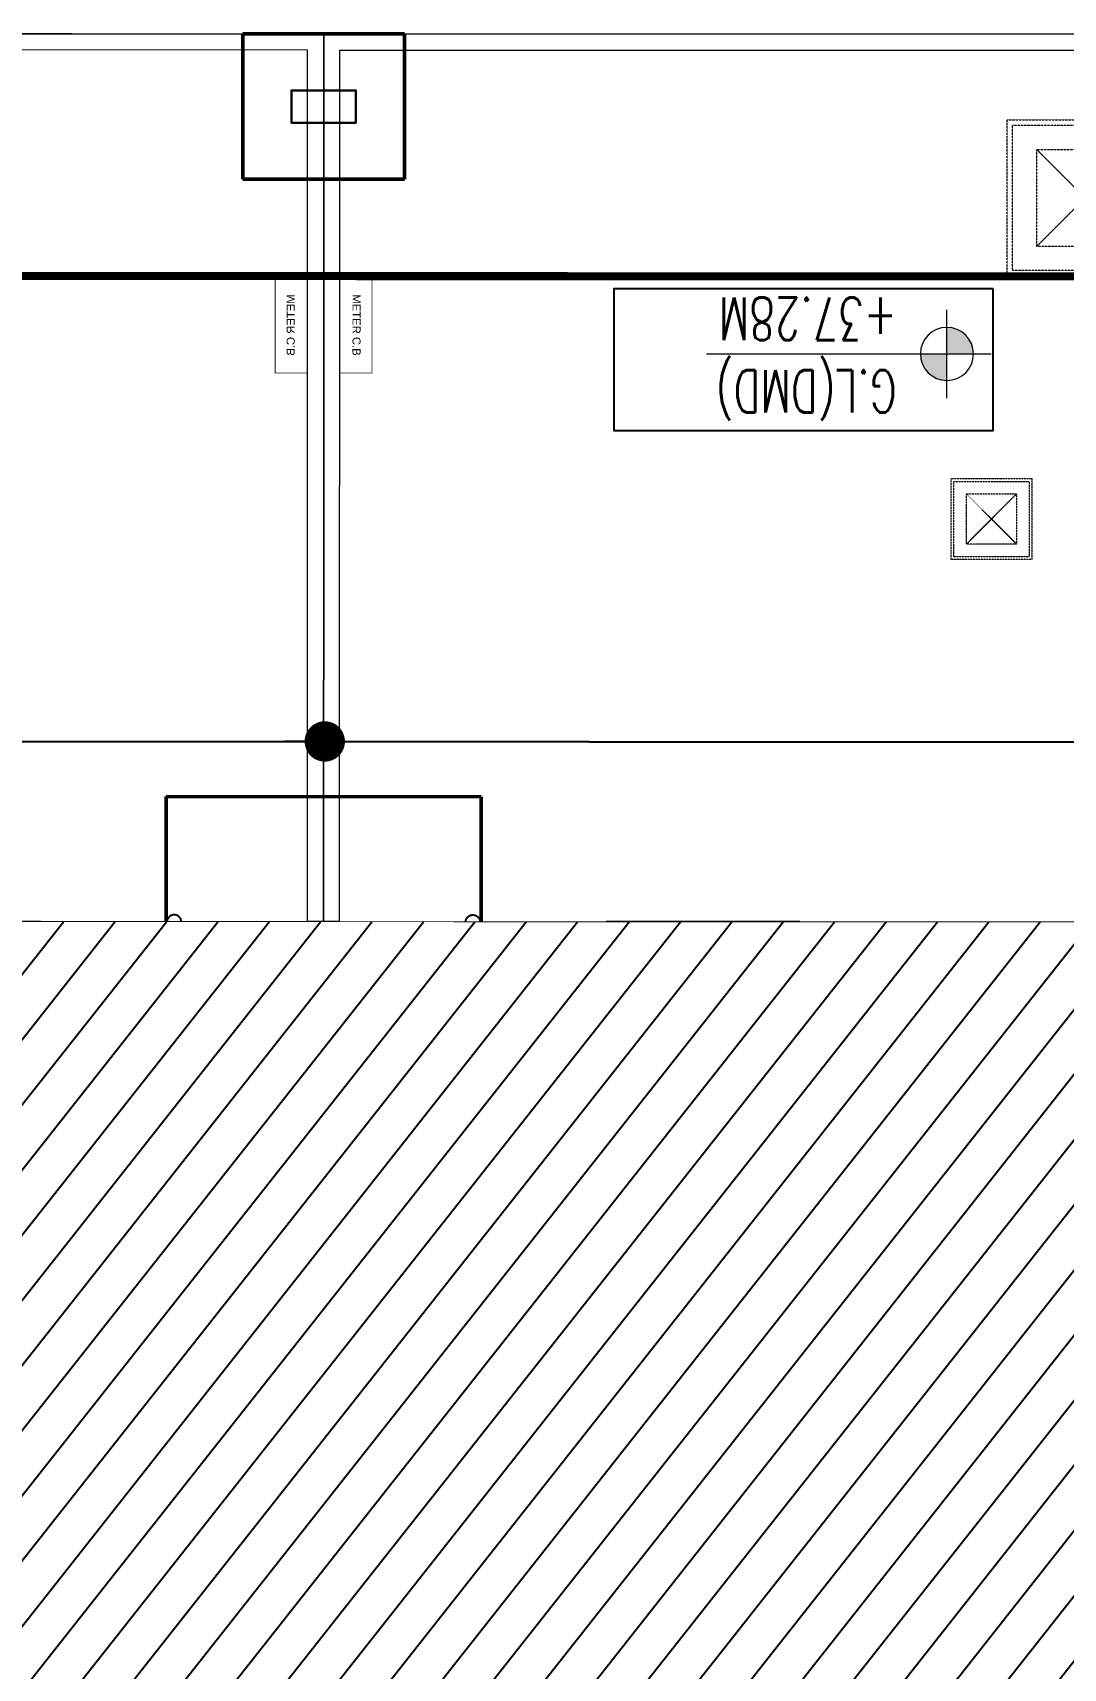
# Model space of a CAD drawing. Header units: centimetres. Extents: x -6122352 to 4157695, y -1694241 to 1947892.
# Drawn here: x 215008 to 221391, y -160911 to -150779 of the extents above; entities that cross this region are included whole.
import ezdxf
from ezdxf.enums import TextEntityAlignment as Align
from ezdxf.xclip import XClip

# ---------------------------------------------------------------- set-up
doc = ezdxf.new("R2010")
doc.units = ezdxf.units.CM
doc.header["$MEASUREMENT"] = 0
doc.header["$XCLIPFRAME"] = 2
for name, pattern in [('23585-XR-AR-END-SETTING OUT PLAN$0$HIDDEN', [0.375, 0.25, -0.125]), ('DASHED2', [0.375, 0.25, -0.125]), ('XR-AR-END-SETTING OUT PLAN$0$23261-XR-AR-SI-GF$0$HIDDEN', [0.375, 0.25, -0.125]), ('XR-AR-MID-SETTING OUT FOR MASTER$0$23585-XR-AR-MID-GROUND FLOOR$0$945-4P-1-101-GROUND FLOOR PLAN$0$XR-MIDDLE-GROUND FLOOR PLAN$0$HIDDEN2', [0.1875, 0.125, -0.0625])]:
    doc.linetypes.add(name, pattern=pattern)
doc.layers.add('08-Compound Wall-4', color=7, linetype='Continuous', lineweight=25, true_color=0xff4405)
for name, color, linetype in [('23585-XR-AR-BOUNDARY WALLS AND SETBACKS$0$setback', 7, 'XR-AR-END-SETTING OUT PLAN$0$23261-XR-AR-SI-GF$0$HIDDEN'), ('@MI-MEP', 7, 'Continuous'), ('@MI-REF LAYER', 7, 'Continuous'), ('B_TH_6', 7, 'Continuous'), ('XR-AR-MID-SETTING OUT FOR MASTER$0$23585-XR-AR-MID-GROUND FLOOR$0$A-Flor-Strs', 1, 'Continuous'), ('XR-AR-MID-SETTING OUT FOR MASTER$0$23585-XR-AR-MID-GROUND FLOOR$0$GS-HATCH-FLOOR TILE', 251, 'Continuous'), ('XREF1$0$S-LEVELS', 2, 'Continuous'), ('XREF1$0$TYPICAL NEW PROFILE', 3, 'Continuous')]:
    doc.layers.add(name, color=color, linetype=linetype)
for name, color, linetype, lineweight in [('23585-XR-AR-DAMAC PLOT LIMITS$0$1-Mid units', 41, 'Continuous', 5), ('23585-XR-AR-END-SETTING OUT PLAN$0$A-FLOR-UNDR', 8, '23585-XR-AR-END-SETTING OUT PLAN$0$HIDDEN', 5), ('23585-XR-AR-MID-ANNO-GF$0$945-4P-1-101-GROUND FLOOR PLAN$0$XR-MIDDLE-GROUND FLOOR PLAN$0$XR-MIDDLE-GROUND FLOOR PLAN$0$-DR-RW', 6, 'Continuous', 5), ('23585-XR-AR-MID-ANNO-GF$0$945-4P-1-101-GROUND FLOOR PLAN$0$XR-MIDDLE-GROUND FLOOR PLAN$0$XR-MIDDLE-GROUND FLOOR PLAN$0$S-ANNO-TXT', 3, 'Continuous', 25), ('@ Foundations', 4, 'DASHED2', 50), ('A-ANNO-TEXT', 3, 'Continuous', 25), ('XR-AR-MID-SETTING OUT FOR MASTER$0$23585-XR-AR-MID-GROUND FLOOR$0$$A-GLAZ-WNDO', 232, 'Continuous', 9), ('XR-AR-MID-SETTING OUT FOR MASTER$0$23585-XR-AR-MID-GROUND FLOOR$0$A-DOOR', 31, 'Continuous', 5), ('XR-AR-MID-SETTING OUT FOR MASTER$0$23585-XR-AR-MID-GROUND FLOOR$0$A-DOOR-FULL', 1, 'Continuous', 9), ('XR-AR-MID-SETTING OUT FOR MASTER$0$23585-XR-AR-MID-GROUND FLOOR$0$A-FLOR-PATT', 8, 'Continuous', 5), ('XR-AR-MID-SETTING OUT FOR MASTER$0$23585-XR-AR-MID-GROUND FLOOR$0$A-GLAZ-SILL', 8, 'Continuous', 5), ('XR-AR-MID-SETTING OUT FOR MASTER$0$23585-XR-AR-MID-GROUND FLOOR$0$A-GLAZ-WNDO', 232, 'Continuous', 9), ('XR-AR-MID-SETTING OUT FOR MASTER$0$23585-XR-AR-MID-GROUND FLOOR$0$A-WALL', 7, 'Continuous', 30), ('XR-AR-MID-SETTING OUT FOR MASTER$0$23585-XR-AR-MID-GROUND FLOOR$0$A-WALL-FNSH', 9, 'Continuous', 5), ('XR-AR-MID-SETTING OUT FOR MASTER$0$23585-XR-AR-MID-GROUND FLOOR$0$S-COLS', 51, 'Continuous', 40), ('XREF1$0$36-TAGLVL', 23, 'Continuous', 9)]:
    doc.layers.add(name, color=color, linetype=linetype, lineweight=lineweight)
doc.styles.add('23585-XR-AR-MID-ANNO-GF$0$SDC-TEXT', font='arial.ttf')
doc.styles.add('XREF1$0$DLT_TEXT', font='romans.shx', dxfattribs={"width": 0.7})

# ---------------------------------------------------------------- blocks, each defined once
blk = doc.blocks.new('23585-XR-AR-BOUNDARY WALLS AND SETBACKS')
at = {"layer": '23585-XR-AR-BOUNDARY WALLS AND SETBACKS$0$setback', "ltscale": 40, "const_width": 0.05}
blk.add_lwpolyline([(496642.234, 2768944.911), (496656.611, 2768931.738), (496660.766, 2768936.272), (496664.82, 2768940.696), (496668.873, 2768945.12), (496672.926, 2768949.543), (496676.98, 2768953.967), (496681.033, 2768958.391), (496685.087, 2768962.815), (496689.24, 2768967.348), (496674.862, 2768980.521), (496670.709, 2768975.988), (496666.656, 2768971.565), (496662.602, 2768967.141), (496658.549, 2768962.717), (496654.496, 2768958.293), (496650.442, 2768953.87), (496646.389, 2768949.446), (496642.234, 2768944.911)], dxfattribs=at)
blk = doc.blocks.new('A$C9d9485f6')
at = {"layer": 'A-ANNO-TEXT', "rotation": 312.4881850805905}
blk.add_blockref('23585-XR-AR-BOUNDARY WALLS AND SETBACKS', (-2377088.535, -1504219.252), dxfattribs=at)
blk = doc.blocks.new('23585-XR-AR-DAMAC PLOT LIMITS')
at = {"layer": '23585-XR-AR-DAMAC PLOT LIMITS$0$1-Mid units', "color": 251, "true_color": 0x636466}
for points in [[(496667.031, 2768938.669), (496649.336, 2768954.883), (496653.39, 2768959.307), (496671.085, 2768943.093)], [(496662.978, 2768934.246), (496645.283, 2768950.459), (496649.336, 2768954.883), (496667.031, 2768938.669)]]:
    blk.add_lwpolyline(points, close=True, dxfattribs=at)
blk = doc.blocks.new('A$Cf093b529')
at = {"layer": 'A-ANNO-TEXT'}
blk.add_blockref('23585-XR-AR-DAMAC PLOT LIMITS', (-495391.99, -2768603.442), dxfattribs=at)
blk = doc.blocks.new('A$C62ac5cd4')
at = {"color": 1, "true_color": 0xeb0000, "const_width": 0.008}
blk.add_lwpolyline([(54.298, -24), (45.148, -24), (39.148, -24), (33.148, -24), (27.148, -24), (21.148, -24), (15.148, -24), (9.148, -24), (0.001, -24), (0, 0), (9.148, 0), (15.148, 0), (21.148, 0), (27.148, 0), (33.148, 0), (39.148, 0), (45.148, 0), (54.298, 0)], close=True, dxfattribs=at)
blk = doc.blocks.new('XR-AR-MID-SETTING OUT FOR MASTER$0$23585-XR-AR-MID-GROUND FLOOR$0$945-4P-1-101-GROUND FLOOR PLAN$0$XR-MIDDLE-CAR PARK HATCH')
at = {"layer": 'XR-AR-MID-SETTING OUT FOR MASTER$0$23585-XR-AR-MID-GROUND FLOOR$0$A-FLOR-PATT'}
blk.add_lwpolyline([(9250, 100), (9250, 5500), (15050, 5503), (15050, 100)], close=True, dxfattribs=at)
blk = doc.blocks.new('*U130')
for points in [[(91, 0), (41, 0), (41, 1021), (91, 1021)], [(0, 0), (38, 0), (38, -50), (50, -50), (50, -122), (0, -122)], [(1100, 0), (1062, 0), (1062, -50), (1050, -50), (1050, -122), (1100, -122)]]:
    blk.add_lwpolyline(points, close=True)
at = {"color": 8, "linetype": 'XR-AR-MID-SETTING OUT FOR MASTER$0$23585-XR-AR-MID-GROUND FLOOR$0$945-4P-1-101-GROUND FLOOR PLAN$0$XR-MIDDLE-GROUND FLOOR PLAN$0$HIDDEN2'}
blk.add_arc((41, 0), 1021, 0, 90, dxfattribs=at)
at = {"layer": 'XR-AR-MID-SETTING OUT FOR MASTER$0$23585-XR-AR-MID-GROUND FLOOR$0$A-GLAZ-SILL', "linetype": 'XR-AR-MID-SETTING OUT FOR MASTER$0$23585-XR-AR-MID-GROUND FLOOR$0$945-4P-1-101-GROUND FLOOR PLAN$0$XR-MIDDLE-GROUND FLOOR PLAN$0$HIDDEN2', "ltscale": 3}
blk.add_lwpolyline([(0, 0), (1100, 0), (1100, -122), (0, -122)], close=True, dxfattribs=at)
blk = doc.blocks.new('*U27')
for points in [[(91, 0), (41, 0), (41, 1021), (91, 1021)], [(0, 0), (38, 0), (38, -50), (50, -50), (50, -250), (0, -250)], [(1100, 0), (1062, 0), (1062, -50), (1050, -50), (1050, -250), (1100, -250)]]:
    blk.add_lwpolyline(points, close=True)
at = {"color": 8, "linetype": 'XR-AR-MID-SETTING OUT FOR MASTER$0$23585-XR-AR-MID-GROUND FLOOR$0$945-4P-1-101-GROUND FLOOR PLAN$0$XR-MIDDLE-GROUND FLOOR PLAN$0$HIDDEN2'}
blk.add_arc((41, 0), 1021, 0, 90, dxfattribs=at)
at = {"layer": 'XR-AR-MID-SETTING OUT FOR MASTER$0$23585-XR-AR-MID-GROUND FLOOR$0$A-GLAZ-SILL', "linetype": 'XR-AR-MID-SETTING OUT FOR MASTER$0$23585-XR-AR-MID-GROUND FLOOR$0$945-4P-1-101-GROUND FLOOR PLAN$0$XR-MIDDLE-GROUND FLOOR PLAN$0$HIDDEN2', "ltscale": 3}
blk.add_lwpolyline([(0, 0), (1100, 0), (1100, -250), (0, -250)], close=True, dxfattribs=at)
blk = doc.blocks.new('XR-AR-MID-SETTING OUT FOR MASTER$0$23585-XR-AR-MID-GROUND FLOOR$0$945-4P-1-101-GROUND FLOOR PLAN$0$XR-MIDDLE-GROUND FLOOR PLAN$0$A$C70344426')
at = {"layer": 'XR-AR-MID-SETTING OUT FOR MASTER$0$23585-XR-AR-MID-GROUND FLOOR$0$A-GLAZ-SILL'}
blk.add_line((0.25, 2.65), (0.25, 0), dxfattribs=at)
at = {"layer": 'XR-AR-MID-SETTING OUT FOR MASTER$0$23585-XR-AR-MID-GROUND FLOOR$0$A-GLAZ-WNDO'}
for p, q in [((0, 2.65), (0, 2.6)), ((0, 2.65), (0.25, 2.65)), ((0.15, 2.6), (0.15, 2.65)), ((0, 2.6), (0.15, 2.6)), ((0.15, 2.6), (0.15, 0)), ((0, 1.8), (0, 1.75)), ((0.15, 1.8), (0, 1.8)), ((0, 1.75), (0.15, 1.75)), ((0.15, 1.75), (0.15, 1.8)), ((0, 0.9), (0, 0.85)), ((0.15, 0.9), (0, 0.9)), ((0, 0.85), (0.15, 0.85)), ((0, 0.85), (0, 0.05)), ((0.15, 0.85), (0.15, 0.9)), ((0.15, 0.05), (0, 0.05)), ((0, 0), (0, 0.05)), ((0.15, 0), (0.15, 0.05)), ((0.25, 0), (0, 0))]:
    blk.add_line(p, q, dxfattribs=at)
blk.add_lwpolyline([(0.05, 1.8), (0.05, 2.6), (0, 2.6), (0, 0.9), (0.05, 0.9), (0.05, 1.75)], dxfattribs=at)
blk.add_lwpolyline([(0, 0.85), (0, 0.05), (0.05, 0.05), (0.05, 0.85)], close=True, dxfattribs=at)
blk = doc.blocks.new('*U28')
for points in [[(0, 70), (38, 70), (38, 120), (50, 120), (50, 180), (0, 180)], [(1100, 70), (1062, 70), (1062, 120), (1050, 120), (1050, 180), (1100, 180)], [(91, 70), (41, 70), (41, -951), (91, -951)]]:
    blk.add_lwpolyline(points, close=True)
at = {"color": 8, "linetype": 'XR-AR-MID-SETTING OUT FOR MASTER$0$23585-XR-AR-MID-GROUND FLOOR$0$945-4P-1-101-GROUND FLOOR PLAN$0$XR-MIDDLE-GROUND FLOOR PLAN$0$HIDDEN2'}
blk.add_arc((41, 70), 1021, 270, 0, dxfattribs=at)
at = {"layer": 'XR-AR-MID-SETTING OUT FOR MASTER$0$23585-XR-AR-MID-GROUND FLOOR$0$A-GLAZ-SILL', "linetype": 'XR-AR-MID-SETTING OUT FOR MASTER$0$23585-XR-AR-MID-GROUND FLOOR$0$945-4P-1-101-GROUND FLOOR PLAN$0$XR-MIDDLE-GROUND FLOOR PLAN$0$HIDDEN2', "ltscale": 3}
blk.add_lwpolyline([(0, 70), (1100, 70), (1100, 180), (0, 180)], close=True, dxfattribs=at)
blk = doc.blocks.new('XR-AR-MID-SETTING OUT FOR MASTER$0$23585-XR-AR-MID-GROUND FLOOR$0$945-4P-1-101-GROUND FLOOR PLAN$0$XR-MIDDLE-GROUND FLOOR PLAN$0$A$C2DB306E2')
at = {"layer": 'XR-AR-MID-SETTING OUT FOR MASTER$0$23585-XR-AR-MID-GROUND FLOOR$0$A-DOOR-FULL'}
for p, q in [((0.15, 1.25), (0.05, 1.25)), ((0.05, 1.25), (0.05, 1.2)), ((0.15, 1.2), (0.15, 1.25)), ((0.05, 1.2), (0.15, 1.2)), ((0, 0.8), (0, 0)), ((0, 0.8), (0.04, 0.8)), ((0.04, 0.8), (0.04, 0)), ((0.05, 0.35), (0.05, 0.4)), ((0.05, 0.4), (0.15, 0.4)), ((0.15, 0.35), (0.05, 0.35)), ((0.15, 0.4), (0.15, 0.35)), ((0, 0), (0.04, 0))]:
    blk.add_line(p, q, dxfattribs=at)
at = {"layer": 'XR-AR-MID-SETTING OUT FOR MASTER$0$23585-XR-AR-MID-GROUND FLOOR$0$A-GLAZ-SILL', "linetype": 'XR-AR-MID-SETTING OUT FOR MASTER$0$23585-XR-AR-MID-GROUND FLOOR$0$945-4P-1-101-GROUND FLOOR PLAN$0$XR-MIDDLE-GROUND FLOOR PLAN$0$HIDDEN2', "ltscale": 3}
for p, q in [((0.05, 1.2), (0.05, 0.4)), ((0.15, 1.2), (0.15, 0.4))]:
    blk.add_line(p, q, dxfattribs=at)
blk = doc.blocks.new('*U26')
at = {"color": 0, "linetype": 'ByBlock'}
blk.add_line((0, 300), (0, 0), dxfattribs=at)
at = {"color": 0, "linetype": 'ByBlock', "const_width": 15}
blk.add_lwpolyline([(195, 188), (0, 300), (-195, 188)], dxfattribs=at)
blk.add_circle((0, 0), 45)
blk = doc.blocks.new('XR-AR-MID-SETTING OUT FOR MASTER$0$23585-XR-AR-MID-GROUND FLOOR$0$A$C08698786')
at = {"layer": 'XR-AR-MID-SETTING OUT FOR MASTER$0$23585-XR-AR-MID-GROUND FLOOR$0$S-COLS', "color": 252, "lineweight": 30}
for points in [[(5900, 11147), (5900, 9747), (6100, 9747), (6100, 11147)], [(5900, 6500), (5900, 5500), (6100, 5500), (6100, 6500)], [(5800, 550), (6200, 550), (6200, 350), (5800, 350)]]:
    blk.add_lwpolyline(points, close=True, dxfattribs=at)
blk = doc.blocks.new('23585-XR-AR-END-SETTING OUT PLAN$0$MH-800')
at = {"ltscale": 5}
for p, q in [((-294, -651), (306, -51)), ((-294, -51), (306, -651))]:
    blk.add_line(p, q, dxfattribs=at)
for points in [[(-477, 132), (-477, -833), (488, -833), (488, 132)], [(-444, 99), (-444, -801), (456, -801), (456, 99)], [(-294, -51), (-294, -651), (306, -651), (306, -51)]]:
    blk.add_lwpolyline(points, close=True, dxfattribs=at)
blk = doc.blocks.new('XR-AR-MID-SETTING OUT FOR MASTER')
at = {"layer": '23585-XR-AR-MID-ANNO-GF$0$945-4P-1-101-GROUND FLOOR PLAN$0$XR-MIDDLE-GROUND FLOOR PLAN$0$XR-MIDDLE-GROUND FLOOR PLAN$0$-DR-RW', "ltscale": 100, "const_width": 5}
blk.add_lwpolyline([(5900, 1500), (5700, 1500), (5700, 2100), (5900, 2100)], close=True, dxfattribs=at)
at = {"layer": 'XR-AR-MID-SETTING OUT FOR MASTER$0$23585-XR-AR-MID-GROUND FLOOR$0$A-Flor-Strs', "color": 8}
for p, q in [((5900, 5803), (4250, 5803)), ((5900, 5503), (4250, 5503))]:
    blk.add_line(p, q, dxfattribs=at)
at = {"layer": 'XR-AR-MID-SETTING OUT FOR MASTER$0$23585-XR-AR-MID-GROUND FLOOR$0$A-WALL', "color": 8}
for points in [[(100, 19473), (-100, 19473), (-100, 5500), (100, 5500), (100, 8850), (1100, 8850), (1100, 8950), (100, 8950), (100, 10950), (2100, 10950), (2100, 9950), (2200, 9950), (2200, 11150), (2100, 11150), (2100, 11050), (100, 11050)], [(5900, 19473), (6100, 19473), (6100, 5500), (5900, 5500), (5900, 14853), (5500, 14853), (5500, 14953), (5900, 14953)], [(4250, 5500), (3050, 5500), (3050, 5750), (4000, 5750), (4000, 8850), (3300, 8850), (3300, 8950), (3400, 8950), (3400, 9928), (3650, 9928), (3650, 9100), (4250, 9100)], [(2100, 8950), (2100, 9050), (2200, 9050), (2200, 8950), (2300, 8950), (2300, 8850), (2000, 8850), (2000, 8950)]]:
    blk.add_lwpolyline(points, close=True, dxfattribs=at)
at = {"layer": 'XR-AR-MID-SETTING OUT FOR MASTER$0$23585-XR-AR-MID-GROUND FLOOR$0$A-WALL-FNSH', "color": 8}
blk.add_lwpolyline([(2100, 9950), (2080, 9950), (2080, 10930)], dxfattribs=at)
at = {"layer": '08-Compound Wall-4', "ltscale": 100}
blk.add_blockref('XR-AR-MID-SETTING OUT FOR MASTER$0$23585-XR-AR-MID-GROUND FLOOR$0$945-4P-1-101-GROUND FLOOR PLAN$0$XR-MIDDLE-CAR PARK HATCH', (-9150, 0), dxfattribs=at)
at = {"layer": '23585-XR-AR-END-SETTING OUT PLAN$0$A-FLOR-UNDR', "color": 8, "ltscale": 100, "xscale": -0.5182770836547854, "yscale": 0.5182770836547854, "zscale": 0.5182770836547854, "rotation": 270.0000009865863}
blk.add_blockref('23585-XR-AR-END-SETTING OUT PLAN$0$MH-800', (2045, 3001, 0), dxfattribs=at)
at = {"layer": '23585-XR-AR-END-SETTING OUT PLAN$0$A-FLOR-UNDR', "color": 8, "ltscale": 100, "xscale": -1, "rotation": 270.0000009865863}
blk.add_blockref('23585-XR-AR-END-SETTING OUT PLAN$0$MH-800', (1634, 1009), dxfattribs=at)
at = {"layer": 'XR-AR-MID-SETTING OUT FOR MASTER$0$23585-XR-AR-MID-GROUND FLOOR$0$$A-GLAZ-WNDO', "color": 8, "xscale": -1000.000000000001, "yscale": 1000.000000000001, "zscale": 1000.000000000001, "rotation": 270}
blk.add_blockref('XR-AR-MID-SETTING OUT FOR MASTER$0$23585-XR-AR-MID-GROUND FLOOR$0$945-4P-1-101-GROUND FLOOR PLAN$0$XR-MIDDLE-GROUND FLOOR PLAN$0$A$C70344426', (400, 5500), dxfattribs=at)
at = {"layer": 'XR-AR-MID-SETTING OUT FOR MASTER$0$23585-XR-AR-MID-GROUND FLOOR$0$A-DOOR', "color": 8, "xscale": -1000.000000000001, "yscale": 1000.000000000001, "zscale": 1000.000000000001, "rotation": 270}
blk.add_blockref('XR-AR-MID-SETTING OUT FOR MASTER$0$23585-XR-AR-MID-GROUND FLOOR$0$945-4P-1-101-GROUND FLOOR PLAN$0$XR-MIDDLE-GROUND FLOOR PLAN$0$A$C2DB306E2', (750, 8800), dxfattribs=at)
at = {"layer": 'XR-AR-MID-SETTING OUT FOR MASTER$0$23585-XR-AR-MID-GROUND FLOOR$0$A-DOOR-FULL', "color": 8, "rotation": 90}
blk.add_blockref('*U27', (3400, 9928), dxfattribs=at)
at = {"layer": 'XR-AR-MID-SETTING OUT FOR MASTER$0$23585-XR-AR-MID-GROUND FLOOR$0$A-DOOR-FULL', "color": 8, "xscale": 0.8181820445283869, "yscale": 0.8181820445283869, "zscale": 0.8181820445283869, "rotation": 90}
blk.add_blockref('*U130', (2100, 9050), dxfattribs=at)
at = {"layer": 'XR-AR-MID-SETTING OUT FOR MASTER$0$23585-XR-AR-MID-GROUND FLOOR$0$A-DOOR-FULL', "color": 8, "xscale": -0.909090909090913, "yscale": 0.909090909090913, "zscale": 0.909090909090913}
blk.add_blockref('*U28', (3300, 8786), dxfattribs=at)
at = {"layer": 'XR-AR-MID-SETTING OUT FOR MASTER$0$23585-XR-AR-MID-GROUND FLOOR$0$A-Flor-Strs', "color": 8}
blk.add_blockref('*U26', (5075, 5502), dxfattribs=at)
at = {"layer": 'XR-AR-MID-SETTING OUT FOR MASTER$0$23585-XR-AR-MID-GROUND FLOOR$0$GS-HATCH-FLOOR TILE', "color": 8}
blk.add_blockref('XR-AR-MID-SETTING OUT FOR MASTER$0$23585-XR-AR-MID-GROUND FLOOR$0$A$C08698786', (0, 0), dxfattribs=at)
at = {"layer": '23585-XR-AR-MID-ANNO-GF$0$945-4P-1-101-GROUND FLOOR PLAN$0$XR-MIDDLE-GROUND FLOOR PLAN$0$XR-MIDDLE-GROUND FLOOR PLAN$0$S-ANNO-TXT', "color": 3, "style": '23585-XR-AR-MID-ANNO-GF$0$SDC-TEXT'}
blk.add_text('METER C.B', height=50, rotation=90, dxfattribs=at).set_placement((5796, 1803), align=Align.MIDDLE)
blk = doc.blocks.new('MID UNIT')
at = {"xscale": 0.001, "yscale": 0.001, "zscale": 0.001}
blk.add_blockref('XR-AR-MID-SETTING OUT FOR MASTER', (0, 0), dxfattribs=at)
blk = doc.blocks.new('TH_6')
at = {"xscale": -1}
blk.add_blockref('MID UNIT', (495838.305, 2769163.997), dxfattribs=at)
blk.add_blockref('MID UNIT', (495826.305, 2769163.997))
blk = doc.blocks.new('23585-XR-AR-MALDIVE-3$0$TH_6')
at = {"layer": 'B_TH_6', "xscale": 1.000019685734281, "yscale": 1.000019685734281, "zscale": 1.000019685734281}
blk.add_blockref('TH_6', (-9.76, -54.513), dxfattribs=at)
at = {"layer": '@ Foundations', "linetype": 'DASHED2', "ltscale": 25}
for points in [[(495833.48, 2769173.169), (495833.48, 2769176.119), (495831.13, 2769176.119), (495831.13, 2769173.169)], [(495833.28, 2769168.722), (495833.28, 2769171.272), (495831.33, 2769171.272), (495831.33, 2769168.722)]]:
    blk.add_lwpolyline(points, close=True, dxfattribs=at)
at = {"layer": '@ Foundations', "linetype": 'DASHED2', "ltscale": 25, "elevation": 0}
blk.add_lwpolyline([(495832.806, 2769164.896), (495831.805, 2769164.896), (495831.805, 2769163.996), (495832.806, 2769163.996)], close=True, dxfattribs=at)
blk = doc.blocks.new('_Dot')
at = {"color": 0, "linetype": 'ByBlock', "lineweight": -2}
blk.add_line((-0.5, 0), (-1, 0), dxfattribs=at)
at = {"color": 0, "linetype": 'ByBlock', "const_width": 0.5}
blk.add_lwpolyline([(-0.25, 0, 1), (0.25, 0, 1)], format="xyb", close=True, dxfattribs=at)
blk = doc.blocks.new('XREF1$0$LVL  ATTR')
at = {"color": 7}
blk.add_wipeout([(-0.3373, 0.3835), (1.8973, 0.3835), (1.8973, -0.4505), (-0.3373, -0.4505)], dxfattribs=at)
at = {"layer": 'XREF1$0$36-TAGLVL', "extrusion": (-4.88814e-07, 1.40652e-17, 1)}
h = blk.add_hatch(color=252, dxfattribs=at)
h.paths.add_polyline_path([(-0.0654, 0.1563, 0.414214), (-0.2216, 0), (-0.0654, 0)])
h.paths.add_polyline_path([(0.0909, 0), (-0.0654, 0), (-0.0654, -0.1562, 0.414214)])
for p, q in [((-0.0654, -0.2604), (-0.0654, 0.2604)), ((1.3511, 0, 0), (-0.3253, 0, 0))]:
    blk.add_line(p, q, dxfattribs=at)
blk.add_circle((-0.0654, 0, 0), 0.1562, dxfattribs=at)
at = {"layer": 'XREF1$0$S-LEVELS', "color": 1}
blk.add_lwpolyline([(-0.3373, 0.3835), (1.8973, 0.3835), (1.8973, -0.4505), (-0.3373, -0.4505)], close=True, dxfattribs=at)
at = {"layer": 'XREF1$0$TYPICAL NEW PROFILE', "color": 3, "style": 'XREF1$0$DLT_TEXT', "width": 0.7}
for tag, p in [('+0.00M', (0.2413, 0.0671, -0.0001)), ('S.S.L', (0.2413, -0.3453, -0.0001))]:
    blk.add_attdef(tag, p, '', height=0.25, dxfattribs=at)
blk = doc.blocks.new('A$Cc095a7f5')
at = {"color": 1, "true_color": 0xeb0000, "const_width": 0.008}
blk.add_lwpolyline([(54.298, -24), (45.148, -24), (39.148, -24), (33.148, -24), (27.148, -24), (21.148, -24), (15.148, -24), (9.148, -24), (0.001, -24), (0, 0), (9.148, 0), (15.148, 0), (21.148, 0), (27.148, 0), (33.148, 0), (39.148, 0), (45.148, 0), (54.298, 0)], close=True, dxfattribs=at)

msp = doc.modelspace()

# ---------------------------------------------------------------- block references
at = {"layer": '@MI-MEP', "color": 10, "xscale": 1000, "yscale": 1000, "zscale": 1000, "rotation": 179.9901620519291}
msp.add_blockref('A$C62ac5cd4', (255953.13466, -174793.54731), dxfattribs=at)
at = {"layer": '@MI-REF LAYER', "xscale": 1000, "yscale": 1000, "zscale": 1000}
msp.add_blockref('A$C9d9485f6', (-23958.95046, 48155.57226), dxfattribs=at)
at = {"layer": '@MI-REF LAYER', "xscale": 1000, "yscale": 1000, "zscale": 1000, "rotation": 312.4882903633292}
msp.add_blockref('A$Cf093b529', (-891608.73293, 539022.72011), dxfattribs=at)

# ---------------------------------------------------------------- next in the draw order: block references
at = {"layer": '@MI-REF LAYER'}
ref = msp.add_blockref('23585-XR-AR-MALDIVE-3$0$TH_6', (496524586.15946, 2768928032.72183), dxfattribs=dict(at, xscale=1000, yscale=1000, zscale=1000, rotation=179.9901620622459))
XClip(ref).set_block_clipping_path([(495847.3952198066, 2769187.9355630581), (495838.3190916902, 2769187.8967248513), (495832.3190833228, 2769187.8967248574), (495826.3192199203, 2769187.8968596635), (495820.3192130812, 2769187.8968501091), (495814.3192041675, 2769187.8968599862), (495808.3191952454, 2769187.8968599923), (495802.3191863215, 2769187.896859997), (495793.3573151571, 2769187.9368566284), (495793.3597128564, 2769163.9969128855), (495847.394775833, 2769163.9944282351)])

# ---------------------------------------------------------------- next in the draw order: linework, layer by layer
at = {"layer": '@MI-REF LAYER', "linetype": 'DASHED2', "extrusion": (4.96474e-13, -6.92406e-09, 1), "elevation": 20.83495}
msp.add_lwpolyline([(210807.11873, -155169.6563), (229723.44035, -155172.98367), (230229.53339, -155909.51884)], dxfattribs=at)

# ---------------------------------------------------------------- next in the draw order: block references
at = {"layer": '@MI-REF LAYER', "color": 7}
ref = msp.add_blockref('XREF1$0$LVL  ATTR', (220602.05464, -152769.29236, 0.15112), dxfattribs=dict(at, xscale=-1051.480567989675, yscale=1051.480567989676, zscale=1051.480567989675, rotation=359.9901630524215))
ref.add_attrib('S.S.L', 'G.L(DMD)', (220358.99111, -152869.42227), dxfattribs={"layer": 'XREF1$0$TYPICAL NEW PROFILE', "color": 3, "height": 262.870142, "rotation": 179.990166346, "style": 'XREF1$0$DLT_TEXT', "width": 0.7})
ref.add_attrib('+0.00M', '+37.28M', (220361.29376, -152420.08766), dxfattribs={"layer": 'XREF1$0$TYPICAL NEW PROFILE', "color": 3, "height": 262.870142, "rotation": 179.990166346, "style": 'XREF1$0$DLT_TEXT', "width": 0.7})
at = {"layer": '@MI-REF LAYER', "extrusion": (-4.24758e-13, -6.92406e-09, 1), "xscale": -250, "yscale": 250, "zscale": 250.0000000000001, "rotation": 180.0413421956478}
msp.add_blockref('_Dot', (216816.88067, -155169.56497, 20.83495), dxfattribs=at)

# ---------------------------------------------------------------- next in the draw order: wipeouts: each hides what was drawn before it
at = {"color": 10}
msp.add_wipeout([(204658.88339, -156284.44356), (204656.38786, -170557.99649), (210904.91618, -170559.08556), (210906.42862, -170258.43256), (246707.38373, -170264.54232), (246707.2836, -170565.21681), (252957.57214, -170566.11958), (252959.63251, -156292.73705), (204658.88958, -156284.44356)], dxfattribs=at).dxf.layer = '@MI-REF LAYER'

# ---------------------------------------------------------------- next in the draw order: hatches: boundary and pattern name
at = {"layer": '@MI-REF LAYER', "transparency": 33554508}
h = msp.add_hatch(dxfattribs=at)
h.set_pattern_fill('ANSI31', color=256, scale=2000, angle=186.72236)
h.paths.add_polyline_path([(204658.88863, -156284.44356), (204656.38786, -170557.99649), (210906.51157, -170557.62426), (210906.42863, -170258.44587), (246707.63459, -170264.59312), (246707.58297, -170565.21691), (252957.57212, -170566.29004), (252959.63375, -156292.73705)])

# ---------------------------------------------------------------- next in the draw order: linework, layer by layer
at = {"layer": '@MI-REF LAYER', "const_width": 5}
msp.add_lwpolyline([(204658.88863, -156284.44356), (204656.38786, -170557.99649), (210906.51157, -170557.62426), (210906.42863, -170258.44587), (246707.63459, -170264.59312), (246707.58297, -170565.21691), (252957.57212, -170566.29004), (252959.63375, -156292.73705)], close=True, dxfattribs=at)

# ---------------------------------------------------------------- next in the draw order: block references
at = {"layer": '@MI-REF LAYER', "color": 10, "xscale": 1000, "yscale": 1000, "zscale": 1000, "rotation": 179.9893265042863}
msp.add_blockref('A$Cc095a7f5', (255954.39779, -174793.54754), dxfattribs=at)

doc.saveas('drawing.dxf')
